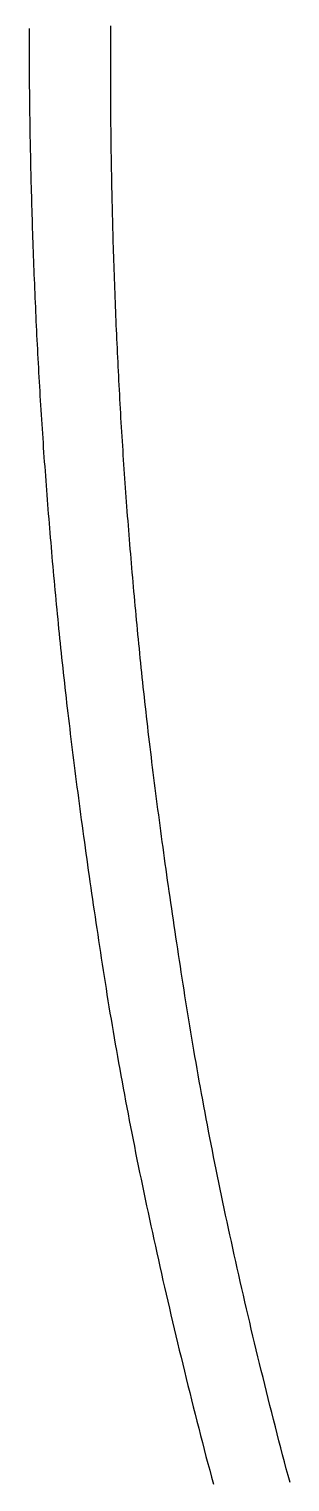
# Model space of a CAD drawing. Extents: x -120222 to -41942, y -19134 to 30932.
# Drawn here: x -81598.52 to -81596.72, y 10328.81 to 10338.81 of the extents above; entities that cross this region are included whole.
import ezdxf

# ---------------------------------------------------------------- set-up
doc = ezdxf.new("R2010")
doc.units = 0
doc.header["$LTSCALE"] = 150
doc.header["$MEASUREMENT"] = 0
doc.layers.get('0').update_dxf_attribs({"linetype": 'CONTINUOUS'})
doc.layers.add('____-568', color=7, linetype='CONTINUOUS')

# ---------------------------------------------------------------- blocks, each defined once
blk = doc.blocks.new('____-172')
at = {"color": 1, "linetype": 'Continuous', "flags": 128}
for points in [[(-88033.62, 5790.1139), (-88033.62, 5790.0829), (-88033.6199, 5790.052), (-88033.6199, 5790.0211), (-88033.6198, 5789.9901), (-88033.6197, 5789.9591), (-88033.6196, 5789.9281), (-88033.6194, 5789.8971), (-88033.6192, 5789.8661), (-88033.619, 5789.8351), (-88033.6188, 5789.804), (-88033.6186, 5789.7729), (-88033.6183, 5789.7418), (-88033.618, 5789.7107), (-88033.6177, 5789.6796), (-88033.6173, 5789.6484), (-88033.617, 5789.6173), (-88033.6166, 5789.5861), (-88033.6162, 5789.5549), (-88033.6158, 5789.5236), (-88033.6153, 5789.4924), (-88033.6148, 5789.4611), (-88033.6143, 5789.4299), (-88033.6138, 5789.3986), (-88033.6132, 5789.3673), (-88033.6127, 5789.3359), (-88033.6121, 5789.3046), (-88033.6114, 5789.2732), (-88033.6108, 5789.2418), (-88033.6101, 5789.2104), (-88033.6094, 5789.179), (-88033.6087, 5789.1476), (-88033.608, 5789.1161), (-88033.6072, 5789.0846), (-88033.6064, 5789.0531), (-88033.6056, 5789.0216), (-88033.6048, 5788.9901), (-88033.6039, 5788.9585), (-88033.603, 5788.927), (-88033.6021, 5788.8954), (-88033.6012, 5788.8638), (-88033.6002, 5788.8322), (-88033.5993, 5788.8005), (-88033.5983, 5788.7689), (-88033.5972, 5788.7372), (-88033.5962, 5788.7055), (-88033.5951, 5788.6738), (-88033.594, 5788.6421), (-88033.5929, 5788.6103), (-88033.5918, 5788.5786), (-88033.5906, 5788.5468), (-88033.5894, 5788.515), (-88033.5882, 5788.4832), (-88033.587, 5788.4513), (-88033.5857, 5788.4195), (-88033.5844, 5788.3876), (-88033.5831, 5788.3557), (-88033.5818, 5788.3238), (-88033.5804, 5788.2919), (-88033.5791, 5788.2599), (-88033.5777, 5788.228), (-88033.5762, 5788.196), (-88033.5748, 5788.164), (-88033.5733, 5788.132), (-88033.5718, 5788.1), (-88033.5703, 5788.0679), (-88033.5688, 5788.0358), (-88033.5672, 5788.0037), (-88033.5656, 5787.9716), (-88033.564, 5787.9395), (-88033.5623, 5787.9074), (-88033.5606, 5787.8752), (-88033.5589, 5787.8431), (-88033.5572, 5787.8109), (-88033.5554, 5787.7787), (-88033.5536, 5787.7465), (-88033.5518, 5787.7143), (-88033.55, 5787.682), (-88033.5481, 5787.6497), (-88033.5462, 5787.6175), (-88033.5442, 5787.5852), (-88033.5423, 5787.5529), (-88033.5403, 5787.5205), (-88033.5383, 5787.4882), (-88033.5362, 5787.4558), (-88033.5342, 5787.4235), (-88033.5321, 5787.3911), (-88033.5299, 5787.3587), (-88033.5278, 5787.3262), (-88033.5256, 5787.2938), (-88033.5234, 5787.2613), (-88033.5212, 5787.2289), (-88033.5189, 5787.1964), (-88033.5166, 5787.1639), (-88033.5143, 5787.1313), (-88033.5119, 5787.0988), (-88033.5096, 5787.0663), (-88033.5072, 5787.0337), (-88033.5047, 5787.0011), (-88033.5023, 5786.9685), (-88033.4998, 5786.9359), (-88033.4973, 5786.9032), (-88033.4947, 5786.8706), (-88033.4922, 5786.8379), (-88033.4896, 5786.8052), (-88033.4869, 5786.7725), (-88033.4843, 5786.7398), (-88033.4816, 5786.7071), (-88033.4789, 5786.6743), (-88033.4762, 5786.6416), (-88033.4734, 5786.6088), (-88033.4706, 5786.576), (-88033.4678, 5786.5432), (-88033.4649, 5786.5104), (-88033.4621, 5786.4775), (-88033.4592, 5786.4446), (-88033.4562, 5786.4118), (-88033.4533, 5786.3789), (-88033.4503, 5786.346), (-88033.4473, 5786.313), (-88033.4442, 5786.2801), (-88033.4412, 5786.2471), (-88033.4381, 5786.2142), (-88033.4349, 5786.1812), (-88033.4318, 5786.1482), (-88033.4286, 5786.1151), (-88033.4254, 5786.0821), (-88033.4222, 5786.049), (-88033.4189, 5786.016), (-88033.4156, 5785.9829), (-88033.4123, 5785.9497), (-88033.4089, 5785.9164), (-88033.4055, 5785.883), (-88033.402, 5785.8494), (-88033.3985, 5785.8157), (-88033.3949, 5785.7819), (-88033.3913, 5785.7479), (-88033.3876, 5785.7138), (-88033.3839, 5785.6796), (-88033.3801, 5785.6452), (-88033.3763, 5785.6107), (-88033.3724, 5785.5761), (-88033.3685, 5785.5413), (-88033.3645, 5785.5064), (-88033.3605, 5785.4713), (-88033.3564, 5785.4362), (-88033.3522, 5785.4008), (-88033.3481, 5785.3654), (-88033.3438, 5785.3298), (-88033.3396, 5785.2941), (-88033.3352, 5785.2583), (-88033.3309, 5785.2223), (-88033.3264, 5785.1862), (-88033.322, 5785.1499), (-88033.3174, 5785.1135), (-88033.3129, 5785.077), (-88033.3082, 5785.0404), (-88033.3036, 5785.0036), (-88033.2989, 5784.9666), (-88033.2941, 5784.9296), (-88033.2893, 5784.8924), (-88033.2844, 5784.8551), (-88033.2795, 5784.8176), (-88033.2745, 5784.78), (-88033.2695, 5784.7423), (-88033.2644, 5784.7044), (-88033.2593, 5784.6664), (-88033.2541, 5784.6283), (-88033.2489, 5784.5901), (-88033.2436, 5784.5517), (-88033.2383, 5784.5131), (-88033.2329, 5784.4745), (-88033.2275, 5784.4357), (-88033.222, 5784.3967), (-88033.2165, 5784.3577), (-88033.2109, 5784.3185), (-88033.2053, 5784.2791), (-88033.1996, 5784.2396), (-88033.1939, 5784.2), (-88033.1882, 5784.1603), (-88033.1823, 5784.1204), (-88033.1765, 5784.0804), (-88033.1706, 5784.0403), (-88033.1646, 5784), (-88033.1586, 5783.9596), (-88033.1525, 5783.9191), (-88033.1464, 5783.8784), (-88033.1402, 5783.8376), (-88033.134, 5783.7966), (-88033.1277, 5783.7555), (-88033.1214, 5783.7143), (-88033.115, 5783.673), (-88033.1086, 5783.6315), (-88033.1022, 5783.5899), (-88033.0956, 5783.5481), (-88033.089, 5783.5063), (-88033.0823, 5783.4643), (-88033.0755, 5783.4222), (-88033.0686, 5783.3799), (-88033.0616, 5783.3376), (-88033.0545, 5783.2951), (-88033.0473, 5783.2525), (-88033.04, 5783.2098), (-88033.0327, 5783.167), (-88033.0252, 5783.1241), (-88033.0177, 5783.081), (-88033.0101, 5783.0378), (-88033.0023, 5782.9945), (-88032.9945, 5782.9511), (-88032.9866, 5782.9075), (-88032.9786, 5782.8638), (-88032.9705, 5782.8201), (-88032.9623, 5782.7761), (-88032.9541, 5782.7321), (-88032.9457, 5782.688), (-88032.9372, 5782.6437), (-88032.9287, 5782.5993), (-88032.92, 5782.5548), (-88032.9113, 5782.5102), (-88032.9025, 5782.4654), (-88032.8936, 5782.4205), (-88032.8846, 5782.3756), (-88032.8755, 5782.3304), (-88032.8663, 5782.2852), (-88032.857, 5782.2399), (-88032.8476, 5782.1944), (-88032.8382, 5782.1488), (-88032.8286, 5782.1031), (-88032.819, 5782.0573), (-88032.8092, 5782.0113), (-88032.7994, 5781.9652), (-88032.7895, 5781.919), (-88032.7795, 5781.8727), (-88032.7694, 5781.8263), (-88032.7592, 5781.7797), (-88032.7489, 5781.7331), (-88032.7385, 5781.6863), (-88032.728, 5781.6394), (-88032.7175, 5781.5923), (-88032.7068, 5781.5452), (-88032.6961, 5781.4979), (-88032.6853, 5781.4505), (-88032.6743, 5781.403), (-88032.6633, 5781.3553), (-88032.6522, 5781.3076), (-88032.641, 5781.2597), (-88032.6297, 5781.2117), (-88032.6183, 5781.1636), (-88032.6069, 5781.1154), (-88032.5953, 5781.067), (-88032.5836, 5781.0185), (-88032.5719, 5780.9699), (-88032.56, 5780.9212), (-88032.5481, 5780.8724), (-88032.5361, 5780.8234), (-88032.524, 5780.7743), (-88032.5118, 5780.7251), (-88032.4995, 5780.6758), (-88032.4871, 5780.6265), (-88032.4747, 5780.5774), (-88032.4623, 5780.5285), (-88032.4498, 5780.4797), (-88032.4373, 5780.4311), (-88032.4248, 5780.3827), (-88032.4122, 5780.3345), (-88032.3996, 5780.2864), (-88032.387, 5780.2385), (-88032.3743, 5780.1908), (-88032.3616, 5780.1433), (-88032.3488, 5780.0959)], [(-88031.8204, 5780.1068), (-88031.8332, 5780.1542), (-88031.8459, 5780.2017), (-88031.8585, 5780.2495), (-88031.8712, 5780.2975), (-88031.8838, 5780.3456), (-88031.8963, 5780.3939), (-88031.9089, 5780.4424), (-88031.9214, 5780.491), (-88031.9338, 5780.5397), (-88031.9462, 5780.5883), (-88031.9584, 5780.6368), (-88031.9706, 5780.6851), (-88031.9827, 5780.7333), (-88031.9946, 5780.7815), (-88032.0065, 5780.8295), (-88032.0183, 5780.8773), (-88032.03, 5780.9251), (-88032.0416, 5780.9727), (-88032.0531, 5781.0203), (-88032.0646, 5781.0677), (-88032.0759, 5781.115), (-88032.0871, 5781.1622), (-88032.0983, 5781.2092), (-88032.1093, 5781.2562), (-88032.1203, 5781.303), (-88032.1312, 5781.3498), (-88032.1419, 5781.3964), (-88032.1526, 5781.4428), (-88032.1632, 5781.4892), (-88032.1737, 5781.5355), (-88032.1841, 5781.5816), (-88032.1944, 5781.6276), (-88032.2047, 5781.6735), (-88032.2148, 5781.7193), (-88032.2248, 5781.765), (-88032.2348, 5781.8106), (-88032.2446, 5781.856), (-88032.2544, 5781.9013), (-88032.2641, 5781.9465), (-88032.2736, 5781.9916), (-88032.2831, 5782.0366), (-88032.2925, 5782.0815), (-88032.3018, 5782.1262), (-88032.311, 5782.1708), (-88032.3201, 5782.2154), (-88032.3292, 5782.2598), (-88032.3381, 5782.304), (-88032.3469, 5782.3482), (-88032.3557, 5782.3922), (-88032.3643, 5782.4362), (-88032.3729, 5782.48), (-88032.3814, 5782.5237), (-88032.3897, 5782.5673), (-88032.398, 5782.6107), (-88032.4062, 5782.6541), (-88032.4143, 5782.6973), (-88032.4223, 5782.7405), (-88032.4303, 5782.7835), (-88032.4381, 5782.8263), (-88032.4458, 5782.8691), (-88032.4534, 5782.9118), (-88032.461, 5782.9543), (-88032.4685, 5782.9967), (-88032.4758, 5783.039), (-88032.4831, 5783.0812), (-88032.4903, 5783.1233), (-88032.4973, 5783.1652), (-88032.5043, 5783.2071), (-88032.5112, 5783.2488), (-88032.5181, 5783.2904), (-88032.5248, 5783.3319), (-88032.5314, 5783.3733), (-88032.5379, 5783.4145), (-88032.5444, 5783.4557), (-88032.5509, 5783.4967), (-88032.5573, 5783.5375), (-88032.5637, 5783.5782), (-88032.57, 5783.6188), (-88032.5762, 5783.6593), (-88032.5824, 5783.6996), (-88032.5886, 5783.7398), (-88032.5947, 5783.7799), (-88032.6007, 5783.8198), (-88032.6067, 5783.8596), (-88032.6127, 5783.8993), (-88032.6186, 5783.9388), (-88032.6244, 5783.9782), (-88032.6302, 5784.0175), (-88032.6359, 5784.0566), (-88032.6416, 5784.0956), (-88032.6473, 5784.1345), (-88032.6529, 5784.1732), (-88032.6584, 5784.2118), (-88032.6639, 5784.2503), (-88032.6694, 5784.2887), (-88032.6748, 5784.3269), (-88032.6801, 5784.365), (-88032.6854, 5784.4029), (-88032.6906, 5784.4407), (-88032.6958, 5784.4784), (-88032.701, 5784.516), (-88032.7061, 5784.5534), (-88032.7111, 5784.5907), (-88032.7161, 5784.6278), (-88032.721, 5784.6649), (-88032.7259, 5784.7017), (-88032.7308, 5784.7385), (-88032.7356, 5784.7751), (-88032.7403, 5784.8116), (-88032.745, 5784.848), (-88032.7496, 5784.8842), (-88032.7542, 5784.9203), (-88032.7588, 5784.9563), (-88032.7632, 5784.9921), (-88032.7677, 5785.0278), (-88032.7721, 5785.0634), (-88032.7764, 5785.0988), (-88032.7807, 5785.1341), (-88032.7849, 5785.1693), (-88032.7891, 5785.2044), (-88032.7933, 5785.2393), (-88032.7973, 5785.2741), (-88032.8014, 5785.3087), (-88032.8054, 5785.3432), (-88032.8093, 5785.3776), (-88032.8132, 5785.4118), (-88032.817, 5785.446), (-88032.8208, 5785.4799), (-88032.8245, 5785.5138), (-88032.8282, 5785.5475), (-88032.8318, 5785.5811), (-88032.8354, 5785.6146), (-88032.8389, 5785.6479), (-88032.8424, 5785.6811), (-88032.8459, 5785.7141), (-88032.8492, 5785.7471), (-88032.8526, 5785.7799), (-88032.8559, 5785.8128), (-88032.8592, 5785.8456), (-88032.8624, 5785.8784), (-88032.8657, 5785.9112), (-88032.8689, 5785.944), (-88032.872, 5785.9767), (-88032.8752, 5786.0095), (-88032.8783, 5786.0422), (-88032.8814, 5786.0749), (-88032.8844, 5786.1076), (-88032.8875, 5786.1403), (-88032.8905, 5786.173), (-88032.8934, 5786.2056), (-88032.8964, 5786.2382), (-88032.8993, 5786.2709), (-88032.9022, 5786.3035), (-88032.9051, 5786.336), (-88032.9079, 5786.3686), (-88032.9107, 5786.4012), (-88032.9135, 5786.4337), (-88032.9162, 5786.4662), (-88032.919, 5786.4987), (-88032.9216, 5786.5312), (-88032.9243, 5786.5637), (-88032.927, 5786.5962), (-88032.9296, 5786.6286), (-88032.9321, 5786.661), (-88032.9347, 5786.6935), (-88032.9372, 5786.7259), (-88032.9397, 5786.7582), (-88032.9422, 5786.7906), (-88032.9446, 5786.823), (-88032.947, 5786.8553), (-88032.9494, 5786.8876), (-88032.9518, 5786.9199), (-88032.9541, 5786.9522), (-88032.9564, 5786.9845), (-88032.9587, 5787.0167), (-88032.9609, 5787.049), (-88032.9631, 5787.0812), (-88032.9653, 5787.1134), (-88032.9675, 5787.1456), (-88032.9696, 5787.1778), (-88032.9717, 5787.2099), (-88032.9738, 5787.2421), (-88032.9758, 5787.2742), (-88032.9779, 5787.3063), (-88032.9799, 5787.3384), (-88032.9818, 5787.3705), (-88032.9838, 5787.4026), (-88032.9857, 5787.4346), (-88032.9875, 5787.4667), (-88032.9894, 5787.4987), (-88032.9912, 5787.5307), (-88032.993, 5787.5627), (-88032.9948, 5787.5947), (-88032.9965, 5787.6266), (-88032.9982, 5787.6586), (-88032.9999, 5787.6905), (-88033.0016, 5787.7224), (-88033.0032, 5787.7543), (-88033.0048, 5787.7862), (-88033.0063, 5787.818), (-88033.0079, 5787.8499), (-88033.0094, 5787.8817), (-88033.0109, 5787.9135), (-88033.0124, 5787.9453), (-88033.0138, 5787.9771), (-88033.0152, 5788.0088), (-88033.0166, 5788.0406), (-88033.018, 5788.0723), (-88033.0194, 5788.104), (-88033.0207, 5788.1357), (-88033.022, 5788.1674), (-88033.0233, 5788.199), (-88033.0245, 5788.2306), (-88033.0258, 5788.2623), (-88033.027, 5788.2938), (-88033.0282, 5788.3254), (-88033.0293, 5788.357), (-88033.0305, 5788.3885), (-88033.0316, 5788.4201), (-88033.0327, 5788.4516), (-88033.0337, 5788.4831), (-88033.0348, 5788.5145), (-88033.0358, 5788.546), (-88033.0368, 5788.5774), (-88033.0377, 5788.6088), (-88033.0387, 5788.6402), (-88033.0396, 5788.6716), (-88033.0405, 5788.703), (-88033.0414, 5788.7343), (-88033.0422, 5788.7657), (-88033.0431, 5788.797), (-88033.0439, 5788.8283), (-88033.0446, 5788.8596), (-88033.0454, 5788.8908), (-88033.0461, 5788.9221), (-88033.0468, 5788.9533), (-88033.0475, 5788.9845), (-88033.0482, 5789.0157), (-88033.0488, 5789.0469), (-88033.0494, 5789.078), (-88033.05, 5789.1091), (-88033.0506, 5789.1403), (-88033.0511, 5789.1714), (-88033.0516, 5789.2024), (-88033.0521, 5789.2335), (-88033.0526, 5789.2646), (-88033.053, 5789.2956), (-88033.0534, 5789.3266), (-88033.0538, 5789.3576), (-88033.0542, 5789.3886), (-88033.0546, 5789.4195), (-88033.0549, 5789.4505), (-88033.0552, 5789.4814), (-88033.0555, 5789.5123), (-88033.0557, 5789.5432), (-88033.0559, 5789.5741), (-88033.0561, 5789.6049), (-88033.0563, 5789.6357), (-88033.0565, 5789.6666), (-88033.0566, 5789.6974), (-88033.0567, 5789.7281), (-88033.0568, 5789.7589), (-88033.0569, 5789.7896), (-88033.0569, 5789.8204), (-88033.0569, 5789.8511), (-88033.0569, 5789.8819), (-88033.0569, 5789.9128), (-88033.0568, 5789.9438), (-88033.0567, 5789.9748), (-88033.0566, 5790.0059), (-88033.0564, 5790.0371), (-88033.0562, 5790.0684), (-88033.056, 5790.0997), (-88033.0558, 5790.1311)]]:
    blk.add_lwpolyline(points, dxfattribs=at)
blk = doc.blocks.new('____-186')
at = {"color": 1}
blk.add_blockref('____-172', (0, 0), dxfattribs=at)

msp = doc.modelspace()

# ---------------------------------------------------------------- block references
at = {"layer": '____-568', "color": 0}
msp.add_blockref('____-186', (6435.10495, 4548.69799), dxfattribs=at)

doc.saveas('drawing.dxf')
